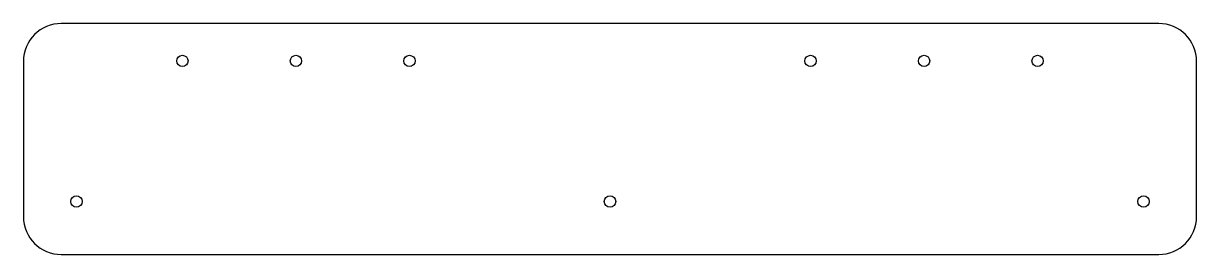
# Model space of a CAD drawing. Header units: millimetres. Extents: x 0 to 310, y -220 to -159.
import ezdxf

# ---------------------------------------------------------------- set-up
doc = ezdxf.new("R2010")
doc.units = ezdxf.units.MM

msp = doc.modelspace()

# ---------------------------------------------------------------- linework, layer by layer
at = {"color": 7, "linetype": 'Continuous', "lineweight": 25}
for p, q in [((300, -159), (10, -159)), ((0, -169), (0, -210)), ((310, -210), (310, -169)), ((10, -220), (300, -220))]:
    msp.add_line(p, q, dxfattribs=at)
for centre in [(42, -168.9), (72, -168.9), (102, -168.9), (208, -168.9), (238, -168.9), (268, -168.9), (14, -206), (155, -206), (296, -206)]:
    msp.add_circle(centre, 1.5, dxfattribs=at)
for centre, start, end in [((10, -169), 90, 180), ((300, -169), 0, 90), ((10, -210), 180, 270), ((300, -210), 270, 0)]:
    msp.add_arc(centre, 10, start, end, dxfattribs=at)

doc.saveas('drawing.dxf')
